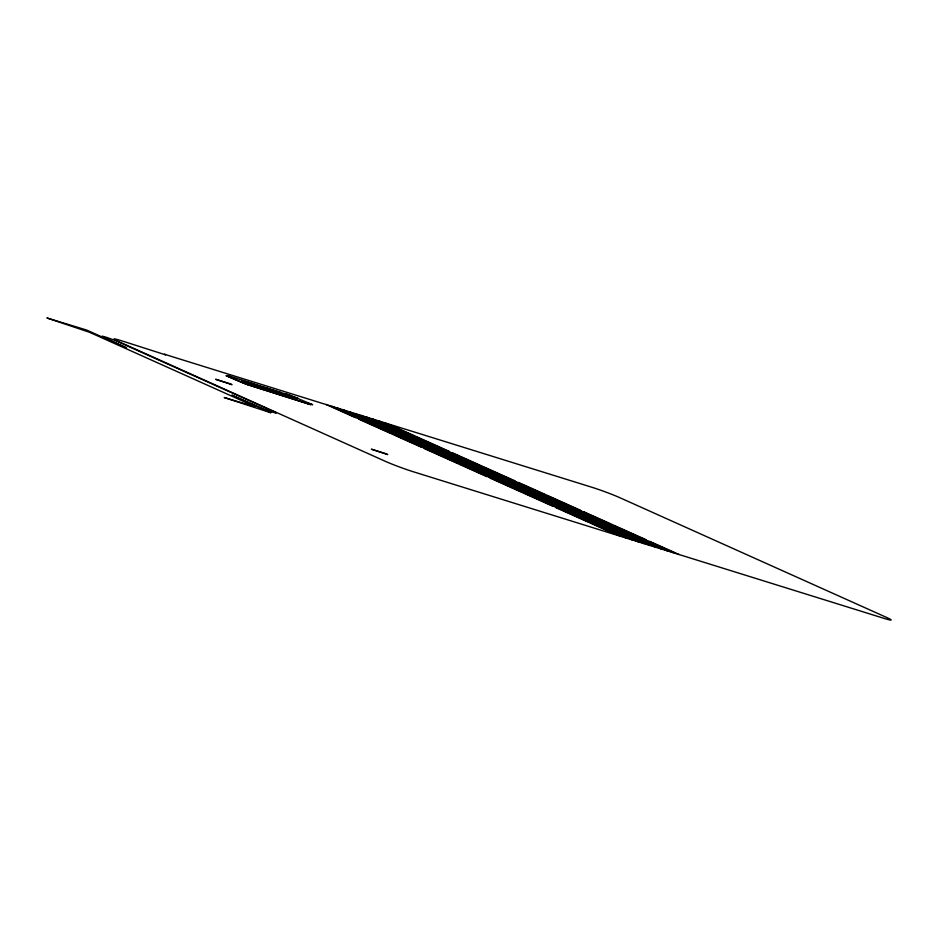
<?xml version="1.0" encoding="UTF-8"?>
<svg xmlns="http://www.w3.org/2000/svg" width="938" height="938" viewBox="0 0 938 938"><rect width="100%" height="100%" fill="white"/><g stroke="black" fill="none" stroke-linecap="round" stroke-linejoin="round"><path stroke-width="1.41" d="M257.082 386.843L261.327 388.109L256.086 386.221L261.292 388.062L253.811 386.444M265.548 389.188L274.529 392.659L265.501 389.153M275.819 391.24L277.003 391.545M253.893 386.315L254.69 386.421L252.017 385.753L260.6 388.484M273.345 390.325L278.105 392.037M256.543 386.749L261.081 388.238M254.538 406.588L224.194 397.524L270.719 412.743M278.011 392.049L274.646 390.747L276.323 391.216M273.075 390.196L272.524 390.149M286.09 393.878L290.346 395.508M251.501 383.783L252.533 384.099L250.587 383.536M298.19 398.369L292.937 396.481M241.723 380.418L244.525 381.649L243.235 380.945M244.361 381.238L246.975 382.411L242.625 380.699L243.833 381.367L243.259 381.109M245.193 381.508L249.062 383.067L247.585 382.352M255.933 384.85L258.114 385.881M256.989 385.178L259.685 386.374L258.618 385.682L259.087 386.116M262.124 386.773L264.422 387.804M264.059 387.382L266.24 388.414M266.169 388.039L271.598 390.044M266.99 388.285L269.347 389.024M276.417 391.275L280.685 392.858L279.02 392.19M279.887 392.307L281.341 393.116L277.015 391.545M246.331 381.965L248.406 382.81L246.741 382.129M252.756 384.017L254.526 384.568M265.278 387.922L267.26 388.578M253.752 384.521L255.746 385.108M261.303 386.878L259.111 385.835M265.817 388.285L263.226 387.476M273.685 390.736L271.61 389.774L275.901 391.298M282.42 394.781L287.274 396.457L279.653 393.538L282.479 394.699M310.478 403.879L307.242 403.106L308.684 403.985L247.163 384.486M249.285 382.774L251.97 383.888L251.325 383.572M243.575 383.185L226.023 375.704L229.669 376.654L227.5 375.493L290.03 395.39M243.481 383.056L244.865 383.642M284.648 395.566L285.527 395.836L282.537 394.839M284.648 395.437C275.268 391.627 288.236 397.032 282.35 394.382M293.266 396.598L312.671 404.712L308.731 403.633L310.748 404.747L247.808 384.732M245.064 383.607L247.057 384.346M245.522 383.877L228.169 376.513L231.135 377.193L229.587 376.279M292.996 396.61L291.401 396.012M292.597 396.457L291.8 396.164M246.518 384.24L247.843 384.639M291.014 395.871L291.624 396M290.616 395.719L291.296 395.871M290.241 395.566L290.979 395.754M289.854 395.426L290.663 395.625M251.525 383.607L247.984 382.376L250.727 383.548M245.486 381.801L246.155 382.106M390.501 424.996L449.419 451.448M452.773 452.948L515.044 480.901M518.409 482.413L580.681 510.354M584.034 511.867L646.305 539.819M649.659 541.32L679.112 554.546M384.228 422.592L413.693 435.807M417.047 437.319L479.318 465.271M482.671 466.772L544.955 494.725M548.308 496.225L610.579 524.178M613.933 525.69L672.839 552.13M384.674 423.19L443.592 449.63M446.945 451.143L509.228 479.084M512.582 480.596L574.853 508.548M578.207 510.049L640.478 538.002M643.831 539.502L673.285 552.728M378.413 420.775L407.866 434.001M411.219 435.502L473.491 463.454M476.856 464.955L539.127 492.907M542.481 494.42L604.752 522.36M608.105 523.873L667.024 550.313M378.858 421.373L437.765 447.813M441.13 449.325L503.401 477.278M506.755 478.779L569.026 506.731M572.379 508.232L634.651 536.184M638.016 537.697L667.469 550.911M372.585 418.958L402.039 432.184M405.404 433.684L467.675 461.637M471.028 463.149L533.3 491.09M536.653 492.602L598.925 520.555M602.29 522.056L661.196 548.496M373.031 419.556L431.949 446.007M435.302 447.508L497.574 475.46M500.927 476.961L563.199 504.914M566.564 506.426L628.835 534.367M632.189 535.879L661.642 549.093M366.758 417.14L396.223 430.366M399.576 431.879L461.848 459.819M465.201 461.332L527.473 489.284M530.838 490.785L593.109 518.737M596.462 520.238L655.369 546.69M367.204 417.75L426.122 444.19M429.475 445.691L491.747 473.643M495.112 475.156L557.383 503.096M560.736 504.609L623.008 532.561M626.361 534.062L655.814 547.288M360.931 415.335L390.396 428.549M393.749 430.061L456.02 458.014M459.374 459.514L521.657 487.467M525.01 488.968L587.282 516.92M590.635 518.433L649.542 544.872M361.376 415.933L420.294 442.373M423.648 443.885L485.931 471.826M489.284 473.338L551.556 501.291M554.909 502.791L617.181 530.744M620.534 532.256L649.987 545.47M355.115 413.517L384.568 426.743M387.922 428.244L450.193 456.196M453.558 457.697L515.83 485.65M519.183 487.162L581.454 515.114M584.808 516.615L643.726 543.055M355.561 414.115L414.467 440.555M417.832 442.068L480.104 470.02M483.457 471.521L545.728 499.473M549.082 500.986L611.353 528.926M614.718 530.439L644.172 543.653M349.288 411.7L378.741 424.926M382.106 426.427L444.378 454.379M447.731 455.891L510.002 483.844M513.356 485.345L575.627 513.297M578.992 514.798L637.899 541.238M349.733 412.298L408.651 438.75M412.005 440.25L474.276 468.203M477.63 469.715L539.901 497.656M543.266 499.168L605.538 527.121M608.891 528.622L638.344 541.836M343.46 409.894L372.925 423.108M376.279 424.621L438.55 452.573M441.904 454.074L504.175 482.026M507.54 483.527L569.812 511.48M573.165 512.992L632.071 539.432M343.906 410.492L402.824 436.932M406.177 438.445L468.449 466.385M471.814 467.898L534.085 495.85M537.439 497.351L599.71 525.303M603.064 526.804L632.517 540.03M337.633 408.077L367.098 421.303M370.451 422.804L432.723 450.756M436.076 452.257L498.359 480.209M501.713 481.722L563.984 509.662M567.338 511.175L626.244 537.615M338.079 408.675L396.997 435.115M400.35 436.627L462.633 464.58M465.987 466.08L528.258 494.033M531.611 495.534L593.883 523.486M597.236 524.999L626.69 538.213M331.818 406.26L361.271 419.485M364.624 420.986L426.896 448.939M430.261 450.451L492.532 478.392M495.885 479.904L558.157 507.857M561.51 509.357L620.428 535.797M332.263 406.858L391.169 433.309M394.535 434.81L456.806 462.762M460.159 464.263L522.431 492.216M525.784 493.728L588.056 521.669M591.421 523.181L620.874 536.395M325.99 404.442L355.443 417.668M358.808 419.18L421.08 447.121M424.433 448.634L486.705 476.586M490.058 478.087L552.33 506.039M555.695 507.54L614.601 533.98M270.379 389.505L267.717 388.555M268.901 389.094L269.687 389.446M253.495 384.088L251.138 383.349L253.846 384.51M270.742 412.638L231.815 395.156L260.858 407.76A9.884 0.586 20.2 0 0 272.7 412.181L273.579 412.45A9.884 0.586 20.2 0 0 274.306 411.876L118.27 341.842A9.884 0.586 20.2 0 0 105.865 337.164L104.95 336.883A9.884 0.586 20.2 0 0 103.661 337.211L126.513 347.892L86.507 330L46.9 317.947L89.602 332.31L254.632 406.389M164.607 354.294L165.534 354.834L121.307 340.693A21.187 1.255 20.2 0 0 118.493 341.549L385.284 461.297A21.187 1.255 20.2 0 0 413.271 471.744L883.795 618.294A21.187 1.255 20.2 0 0 886.609 617.439L619.819 497.691A21.187 1.255 20.2 0 0 591.831 487.244L164.607 354.294M261.854 388.297L264.586 389.422L261.854 388.297M272.29 391.205L270.355 390.583L278.621 393.772L272.36 391.205M265.055 389.422L263.789 389.071L265.055 389.422M287.567 395.859L286.5 395.402L296.865 399.482L287.567 395.859M283.44 395.308L275.666 392.236L283.44 395.308M292.081 398.005L284.308 394.933L292.081 398.005M230.009 383.771L215.634 379.292L232.026 384.674L230.009 383.771M385.729 453.664L371.354 449.185L387.734 454.567L385.729 453.664M256.461 386.327L250.317 384.052L256.461 386.327"/></g></svg>
